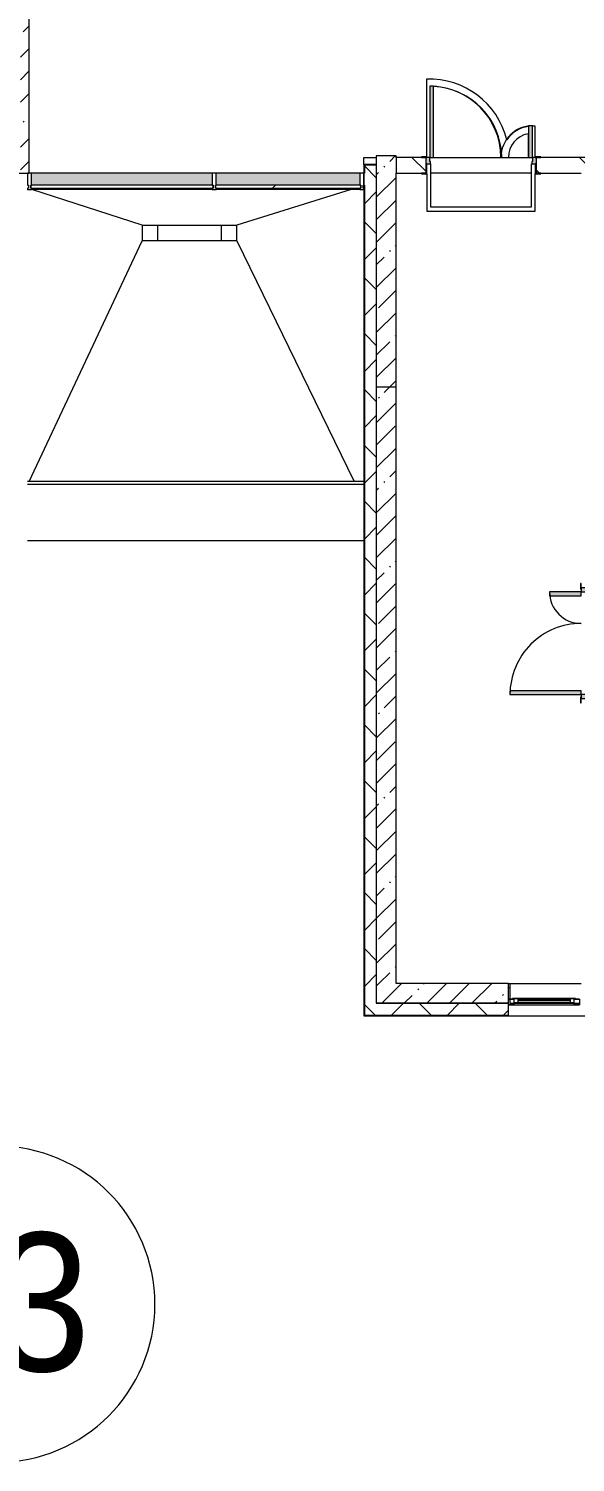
# Model space of a CAD drawing. Header units: millimetres. Extents: x 35146 to 234858, y -8553 to 29000.
# Drawn here: x 190638 to 197551, y -5906 to 12229 of the extents above; entities that cross this region are included whole.
import ezdxf

# ---------------------------------------------------------------- set-up
doc = ezdxf.new("R2010")
doc.units = ezdxf.units.MM
for name, color, linetype, lineweight, true_color in [('A-DOOR-1', 7, 'Continuous', 5, 0xaaaaaa), ('A-DOOR-2', 7, 'Continuous', 5, 0xe2e2e2), ('A-DOOR-FRAM-1', 7, 'Continuous', 5, 0xe2e2e2), ('A-DOOR-FRAM-2', 7, 'Continuous', 5, 0xaaaaaa), ('A-FLOR-1', 7, 'Continuous', 5, 0xaaaaaa), ('A-GLAZ-CWMG-3', 7, 'Continuous', 5, 0x383e42)]:
    doc.layers.add(name, color=color, linetype=linetype, lineweight=lineweight, true_color=true_color)
for name, color, linetype, lineweight in [('A-GENM-2', 7, 'Continuous', 5), ('A-GLAZ-2', 7, 'Continuous', 5), ('A-GLAZ-CURT-1', 7, 'Continuous', 5), ('A-GLAZ-CWMG-2', 7, 'Continuous', 5), ('A-ROOF', 7, 'Continuous', 5), ('A-WALL', 7, 'Continuous', 9), ('A-WALL-4', 7, 'Continuous', 5), ('I-WALL-3', 7, 'Continuous', 5), ('Оси', 7, 'Continuous', 9), ('Оси-1', 7, 'Continuous', 20)]:
    doc.layers.add(name, color=color, linetype=linetype, lineweight=lineweight)
doc.styles.add('Arial_1', font='arial.ttf', dxfattribs={"width": 0.9, "height": 1750})
pattern_1 = [(45, (105674.2, 0), (-353.5534, 353.5534), []), (135, (105674.2, 0), (-353.5534, -353.5534), [])]
pattern_2 = [(45, (105674.2, 0), (-285.1231, 285.1231), []), (45, (105959.3, 0), (-285.1231, 285.1231), [504.031, -100.806, 16.764, -84.042])]

# ---------------------------------------------------------------- blocks, each defined once
blk = doc.blocks.new('120_Окно_СКБ_1Ст - 120_Окно_СКБ_1Ст 900х2500_h_ с форточкой-V100-2_5_2_птичка')
at = {"layer": 'A-GLAZ-2'}
for p, q in [((-450, -127), (-450, -57)), ((-450, -57), (-380, -57)), ((450, -57), (-450, -57)), ((-380, -127), (-450, -127)), ((-450, -127), (-400, -127)), ((-380, -127), (-400, -127)), ((-400, -127), (-400, -137)), ((-400, -137), (400, -137)), ((400, -137), (-400, -137)), ((-380, -57), (-380, -127)), ((380, -87), (-380, -87)), ((-380, -87), (-380, -127)), ((-330, -137), (-330, -87)), ((-330, -107), (330, -107)), ((330, -117), (-330, -117)), ((330, -137), (330, -87)), ((380, -127), (380, -57)), ((380, -57), (450, -57)), ((380, -127), (380, -87)), ((450, -127), (380, -127)), ((400, -127), (380, -127)), ((400, -127), (450, -127)), ((400, -137), (400, -127)), ((450, -57), (450, -127))]:
    blk.add_line(p, q, dxfattribs=at)
blk = doc.blocks.new('110_Дверь_СКБ_2Ст - Д-5_п_ Из игровой в коридор-32215844-2_5_2_птичка')
at = {"layer": 'A-DOOR-2'}
for points in [[(-638, 40), (-588, 40), (-588, 940), (-638, 940)], [(612, 440), (612, 40), (662, 40), (662, 440)]]:
    blk.add_hatch(color=256, dxfattribs=at).paths.add_polyline_path(points)
h = blk.add_hatch(color=256, dxfattribs=at)
h.paths.add_polyline_path([(-688, 40), (-688, -40), (-628, -40), (-628, -10), (-638, -10), (-638, 40)])
h.paths.add_polyline_path([(652, -40), (712, -40), (712, 40), (662, 40), (662, -10), (652, -10)])
at = {"layer": 'A-DOOR-FRAM-1'}
for points in [[(-742, 40), (-672, 40), (-672, 48), (-742, 48)], [(698, 40), (768, 40), (768, 48), (698, 48)], [(-742, -48), (-672, -48), (-672, -40), (-742, -40)], [(698, -48), (768, -48), (768, -40), (698, -40)]]:
    blk.add_hatch(color=256, dxfattribs=at).paths.add_polyline_path(points)
at = {"layer": 'A-DOOR-1'}
for p, q in [((-638, 940), (-638, 40)), ((-588, 940), (-638, 940)), ((-588, 40), (-588, 940)), ((662, 440), (612, 440)), ((612, 440), (612, 40)), ((662, 40), (662, 440)), ((-638, 40), (-588, 40)), ((612, 40), (662, 40))]:
    blk.add_line(p, q, dxfattribs=at)
for centre, radius, start, end in [((-638, 40), 900, 0, 90), ((662, 40), 400, 90, 180)]:
    blk.add_arc(centre, radius, start, end, dxfattribs=at)
at = {"layer": 'A-DOOR-FRAM-2'}
for p, q in [((-672, 48), (-742, 48)), ((-742, 48), (-742, 40)), ((-742, 40), (-672, 40)), ((-638, 40), (-688, 40)), ((-688, 40), (-688, -40)), ((-672, 40), (-672, 48)), ((-638, -10), (-638, 40)), ((662, 40), (662, -10)), ((712, 40), (662, 40)), ((768, 48), (698, 48)), ((698, 48), (698, 40)), ((698, 40), (768, 40)), ((712, -40), (712, 40)), ((768, 40), (768, 48)), ((-672, -40), (-742, -40)), ((-742, -40), (-742, -48)), ((-742, -48), (-672, -48)), ((-688, -40), (-628, -40)), ((-672, -39), (-688, -39)), ((-688, -39), (-688, -40)), ((-688, -40), (-672, -40)), ((-672, -40), (-672, -39)), ((-672, -48), (-672, -40)), ((-628, -10), (-638, -10)), ((-628, -40), (-628, -10)), ((662, -10), (652, -10)), ((652, -10), (652, -40)), ((652, -40), (712, -40)), ((712, -39), (698, -39)), ((698, -39), (698, -40)), ((698, -40), (712, -40)), ((768, -40), (698, -40)), ((698, -40), (698, -48)), ((698, -48), (768, -48)), ((712, -40), (712, -39)), ((768, -48), (768, -40))]:
    blk.add_line(p, q, dxfattribs=at)
blk = doc.blocks.new('110_Дверь_СКБ_2Ст - Д-2а_п_ Из коридора на лестницу-32215207-2_5_2_птичка')
at = {"layer": 'A-DOOR-2'}
for points in [[(-587.5, 100), (-587.5, 1000), (-637.5, 1000), (-637.5, 100)], [(662.5, 100), (662.5, 500), (612.5, 500), (612.5, 100)], [(712.5, -100), (712.5, 20), (697.5, 20), (697.5, -100)]]:
    blk.add_hatch(color=256, dxfattribs=at).paths.add_polyline_path(points)
h = blk.add_hatch(color=256, dxfattribs=at)
h.paths.add_polyline_path([(652.5, 20), (712.5, 20), (712.5, 100), (662.5, 100), (662.5, 50), (652.5, 50)])
h.paths.add_polyline_path([(-687.5, 20), (-627.5, 20), (-627.5, 50), (-637.5, 50), (-637.5, 100), (-687.5, 100)])
at = {"layer": 'A-DOOR-FRAM-1'}
for points in [[(-672.5, 100), (-672.5, 108), (-742.5, 108), (-742.5, 100)], [(-672.5, -100), (-672.5, 20), (-687.5, 20), (-687.5, -100)], [(767.5, 100), (767.5, 108), (697.5, 108), (697.5, 100)], [(-672.5, -108), (-672.5, -100), (-742.5, -100), (-742.5, -108)], [(767.5, -108), (767.5, -100), (697.5, -100), (697.5, -108)]]:
    blk.add_hatch(color=256, dxfattribs=at).paths.add_polyline_path(points)
at = {"layer": 'A-DOOR-1'}
for p, q in [((-637.5, 1000), (-637.5, 100)), ((-587.5, 1000), (-637.5, 1000)), ((-587.5, 100), (-587.5, 1000)), ((662.5, 500), (612.5, 500)), ((612.5, 500), (612.5, 100)), ((662.5, 100), (662.5, 500)), ((-637.5, 100), (-587.5, 100)), ((612.5, 100), (662.5, 100))]:
    blk.add_line(p, q, dxfattribs=at)
for centre, radius, start, end in [((-637.5, 100), 900, 0, 90), ((662.5, 100), 400, 90, 180)]:
    blk.add_arc(centre, radius, start, end, dxfattribs=at)
at = {"layer": 'A-DOOR-FRAM-2'}
for p, q in [((-672.5, 108), (-742.5, 108)), ((-742.5, 108), (-742.5, 100)), ((-742.5, 100), (-672.5, 100)), ((-637.5, 100), (-687.5, 100)), ((-687.5, 100), (-687.5, 20)), ((-687.5, 20), (-627.5, 20)), ((-672.5, 20), (-687.5, 20)), ((-687.5, 20), (-687.5, -100)), ((-672.5, 100), (-672.5, 108)), ((-672.5, -100), (-672.5, 20)), ((-637.5, 50), (-637.5, 100)), ((-627.5, 50), (-637.5, 50)), ((-627.5, 20), (-627.5, 50)), ((662.5, 50), (652.5, 50)), ((652.5, 50), (652.5, 20)), ((652.5, 20), (712.5, 20)), ((662.5, 100), (662.5, 50)), ((712.5, 100), (662.5, 100)), ((767.5, 108), (697.5, 108)), ((697.5, 108), (697.5, 100)), ((697.5, 100), (767.5, 100)), ((712.5, 20), (697.5, 20)), ((697.5, 20), (697.5, -100)), ((712.5, 20), (712.5, 100)), ((712.5, -100), (712.5, 20)), ((767.5, 100), (767.5, 108)), ((-672.5, -100), (-742.5, -100)), ((-742.5, -100), (-742.5, -108)), ((-742.5, -108), (-672.5, -108)), ((-687.5, -100), (-672.5, -100)), ((-672.5, -108), (-672.5, -100)), ((697.5, -100), (712.5, -100)), ((767.5, -100), (697.5, -100)), ((697.5, -100), (697.5, -108)), ((697.5, -108), (767.5, -108)), ((767.5, -108), (767.5, -100))]:
    blk.add_line(p, q, dxfattribs=at)
blk = doc.blocks.new('Системная панель - Стекло - 40мм-23946635-2_5_2_птичка')
at = {"layer": 'A-GLAZ-CURT-1'}
h = blk.add_hatch(dxfattribs=at)
h.set_pattern_fill('FP_153', color=256, style=0, pattern_type=2)
h.set_pattern_definition([(45, (-86642.5, -9710), (-1414.214, 1414.214), [1000, -3000]), (45, (-87642.5, -10210), (-1414.214, 1414.214), [3000, -1000]), (45, (-85642.5, -10710), (-1414.214, 1414.214), [1000, -3000])])
h.paths.add_polyline_path([(-99, 0), (1153, 0), (1153, 40), (-1153, 40), (-1153, 0), (-1026, 0)])
for p, q in [((1153, 40), (-1153, 40)), ((-1153, 40), (-1153, 0)), ((-1153, 0), (1153, 0)), ((1153, 0), (1153, 40))]:
    blk.add_line(p, q, dxfattribs=at)
blk = doc.blocks.new('Системная панель - Стекло - 40мм-23946636-2_5_2_птичка')
at = {"layer": 'A-GLAZ-CURT-1'}
h = blk.add_hatch(dxfattribs=at)
h.set_pattern_fill('FP_154', color=256, style=0, pattern_type=2)
h.set_pattern_definition([(45, (-88744.2, -9710), (-1414.214, 1414.214), [1000, -3000]), (45, (-89744.2, -10210), (-1414.214, 1414.214), [3000, -1000]), (45, (-87744.2, -10710), (-1414.214, 1414.214), [1000, -3000])])
h.paths.add_polyline_path([(-346, 0), (919, 0), (919, 40), (-919, 40), (-919, 0), (-809, 0)])
for p, q in [((919, 40), (-919, 40)), ((-919, 40), (-919, 0)), ((-919, 0), (919, 0)), ((919, 0), (919, 40))]:
    blk.add_line(p, q, dxfattribs=at)
blk = doc.blocks.new('Прямоугольный импост - Импост структурный с накладкой - 190мм-23186047-2_5_2_птичка')
at = {"layer": 'A-GLAZ-CWMG-3'}
for points in [[(87285, 10250), (87285, 10400), (85000, 10400), (85000, 10250), (86971, 10250)], [(87285, 10193), (87285, 10210), (85000, 10210), (85000, 10193), (86971, 10193)]]:
    blk.add_hatch(color=256, dxfattribs=at).paths.add_polyline_path(points)
at = {"layer": 'A-GLAZ-CWMG-2'}
for p, q in [((87285, 10400), (85000, 10400)), ((87285, 10193), (85000, 10193))]:
    blk.add_line(p, q, dxfattribs=at)
blk = doc.blocks.new('Прямоугольный импост - Импост структурный с накладкой - 190мм-23186048-2_5_2_птичка')
at = {"layer": 'A-GLAZ-CWMG-3'}
for points in [[(88000, 10250), (88000, 10400), (87335, 10400), (87335, 10250), (87899, 10250)], [(87335, 10193), (88000, 10193), (88000, 10210), (87335, 10210)]]:
    blk.add_hatch(color=256, dxfattribs=at).paths.add_polyline_path(points)
at = {"layer": 'A-GLAZ-CWMG-2'}
for p, q in [((88000, 10400), (87335, 10400)), ((88000, 10193), (87335, 10193))]:
    blk.add_line(p, q, dxfattribs=at)
blk = doc.blocks.new('Прямоугольный импост - Импост структурный с накладкой - 190мм-23186049-2_5_2_птичка')
at = {"layer": 'A-GLAZ-CWMG-3'}
for points in [[(89154, 10250), (89154, 10400), (88000, 10400), (88000, 10250), (88826, 10250)], [(88000, 10193), (89154, 10193), (89154, 10210), (88000, 10210)]]:
    blk.add_hatch(color=256, dxfattribs=at).paths.add_polyline_path(points)
at = {"layer": 'A-GLAZ-CWMG-2'}
for p, q in [((89154, 10400), (88000, 10400)), ((89154, 10193), (88000, 10193))]:
    blk.add_line(p, q, dxfattribs=at)
blk = doc.blocks.new('Прямоугольный импост - Импост структурный с накладкой - 190мм-23946639-2_5_2_птичка')
at = {"layer": 'A-GLAZ-CWMG-2'}
for p, q in [((-50, 0), (-50, 17)), ((-50, 17), (0, 17)), ((-40, 0), (-50, 0)), ((-40, -40), (-40, 0)), ((0, 0), (-10, 0)), ((-10, 0), (-10, -40)), ((0, 17), (0, 0)), ((-50, -190), (-50, -40)), ((-50, -40), (-40, -40)), ((-10, -40), (0, -40)), ((0, -40), (0, -190)), ((0, -190), (-50, -190))]:
    blk.add_line(p, q, dxfattribs=at)
blk = doc.blocks.new('Прямоугольный импост - Импост структурный с накладкой - 190мм-23946641-2_5_2_птичка')
at = {"layer": 'A-GLAZ-CWMG-2'}
for p, q in [((0, 17), (-50, 17)), ((-50, 17), (-50, 0)), ((-50, 0), (-40, 0)), ((-40, 0), (-40, -40)), ((-10, -40), (-10, 0)), ((-10, 0), (0, 0)), ((0, 0), (0, 17)), ((-40, -40), (-50, -40)), ((-50, -40), (-50, -190)), ((0, -40), (-10, -40)), ((0, -190), (0, -40)), ((-50, -190), (0, -190))]:
    blk.add_line(p, q, dxfattribs=at)
blk = doc.blocks.new('Прямоугольный импост - Импост структурный с накладкой - 190мм-23946633-2_5_2_птичка')
at = {"layer": 'A-GLAZ-CWMG-2'}
for p, q in [((-25, 0), (-25, 17)), ((-25, 17), (25, 17)), ((-15, 0), (-25, 0)), ((-15, -40), (-15, 0)), ((25, 0), (15, 0)), ((15, 0), (15, -40)), ((25, 17), (25, 0)), ((-25, -190), (-25, -40)), ((-25, -40), (-15, -40)), ((15, -40), (25, -40)), ((25, -40), (25, -190)), ((25, -190), (-25, -190))]:
    blk.add_line(p, q, dxfattribs=at)
blk = doc.blocks.new('парапет9 - парапет-22867712-2_5_2_птичка')
at = {"layer": 'A-GENM-2'}
for p, q in [((89202, 8002), (84950, 8002)), ((89202, 7964), (84950, 7964)), ((84950, 7255), (89202, 7255))]:
    blk.add_line(p, q, dxfattribs=at)
blk = doc.blocks.new('Ось сетки - D8-29747960-2_5_2_птичка')
at = {"layer": 'Оси-1'}
for start, end in [(360, 180), (180, 360)]:
    blk.add_arc((0, 0), 4, start, end, dxfattribs=at)

msp = doc.modelspace()

# ---------------------------------------------------------------- hatches: boundary and pattern name
at = {"layer": 'A-WALL-4'}
h = msp.add_hatch(dxfattribs=at)
h.set_pattern_fill('FP_88', color=256, style=0, pattern_type=2)
h.set_pattern_definition(pattern_1)
h.paths.add_polyline_path([(194884.2, -100), (195034.2, -100), (195034.2, 10502), (194884.2, 10502), (194884.2, 1965.8)])
h = msp.add_hatch(dxfattribs=at)
h.set_pattern_fill('FP_88', color=256, style=0, pattern_type=2)
h.set_pattern_definition(pattern_1)
h.paths.add_polyline_path([(227891.1, -250), (228504.2, -250), (228504.2, -100), (227704.2, -100), (227704.2, -250)])
h.paths.add_polyline_path([(226036.1, -250), (226804.2, -250), (226804.2, -100), (225904.2, -100), (225904.2, -250)])
h.paths.add_polyline_path([(230673.7, -250), (230754.2, -250), (230754.2, -100), (229404.2, -100), (229404.2, -250), (229746.2, -250)])
h.paths.add_polyline_path([(218204.2, -250), (219354.2, -250), (219354.2, -100), (218204.2, -100)])
h.paths.add_polyline_path([(213050.8, -250), (213704.2, -250), (213704.2, -100), (212804.2, -100), (212804.2, -250)])
h.paths.add_polyline_path([(214604.2, -250), (215904.2, -250), (215904.2, -100), (214604.2, -100)])
h.paths.add_polyline_path([(220254.2, -250), (221304.2, -250), (221304.2, -100), (220254.2, -100)])
h.paths.add_polyline_path([(225004.2, -250), (225004.2, -100), (223604.2, -100), (223604.2, -250), (224644.8, -250)])
h.paths.add_polyline_path([(207485.7, -250), (208554.2, -250), (208554.2, -100), (206504.2, -100), (206504.2, -250), (207404.2, -250)])
h.paths.add_polyline_path([(209454.2, -250), (210504.2, -250), (210504.2, -100), (209454.2, -100)])
h.paths.add_polyline_path([(204704.2, -250), (205604.2, -250), (205604.2, -100), (201354.2, -100), (201354.2, -250), (204703.1, -250)])
h.paths.add_polyline_path([(199304.2, -250), (200454.2, -250), (200454.2, -100), (199304.2, -100)])
h.paths.add_polyline_path([(194884.2, -250), (196704.2, -250), (196704.2, -100), (194884.2, -100)])
h.paths.add_polyline_path([(197746.7, -250), (198404.2, -250), (198404.2, -100), (197604.2, -100), (197604.2, -250)])
at = {"layer": 'I-WALL-3'}
h = msp.add_hatch(dxfattribs=at)
h.set_pattern_fill('FP_96', color=256, style=0, pattern_type=2)
h.set_pattern_definition(pattern_2)
h.paths.add_polyline_path([(190534.2, 10400), (190644.2, 10400), (190644.2, 16300), (190534.2, 16300), (190534.2, 10642.6)])
h = msp.add_hatch(dxfattribs=at)
h.set_pattern_fill('FP_96', color=256, style=0, pattern_type=2)
h.set_pattern_definition(pattern_2)
h.paths.add_polyline_path([(195284.2, 7700), (195284.2, 10620), (195034.2, 10620), (195034.2, 7700)])
h = msp.add_hatch(dxfattribs=at)
h.set_pattern_fill('FP_99', color=256, style=0, pattern_type=2)
h.set_pattern_definition([(135, (105674.2, 0), (-353.5534, -353.5534), [])])
h.paths.add_polyline_path([(195284.2, 10400), (195659.2, 10400), (195659.2, 10600), (195284.2, 10600)])
h.paths.add_polyline_path([(199884.2, 10400), (199884.2, 10600), (199134.2, 10600), (199138, 10400), (199164.2, 10400)])
h.paths.add_polyline_path([(198154.2, 10400), (198184.2, 10400), (198184.2, 10600), (197059.2, 10600), (197059.2, 10400), (198084.2, 10400)])
h = msp.add_hatch(dxfattribs=at)
h.set_pattern_fill('FP_96', color=256, style=0, pattern_type=2)
h.set_pattern_definition(pattern_2)
h.paths.add_polyline_path([(195034.2, 150), (195284.2, 150), (195284.2, 7700), (195034.2, 7700), (195034.2, 1965.8)])
h = msp.add_hatch(dxfattribs=at)
h.set_pattern_fill('FP_96', color=256, style=0, pattern_type=2)
h.set_pattern_definition(pattern_2)
h.paths.add_polyline_path([(196704.2, -100), (196704.2, 150), (195034.2, 150), (195034.2, -100), (195427.9, -100)])

# ---------------------------------------------------------------- linework, layer by layer
at = {"layer": 'A-FLOR-1'}
for p, q in [((195668.7, 11588.1), (195668.7, 10608)), ((196952.7, 10899.7), (196952.7, 10600)), ((197042.7, 10600), (197042.7, 10993.6)), ((194877.7, 10508.5), (194877.7, 10600)), ((194877.7, 10600), (195034.2, 10600)), ((195724.2, 9970), (195724.2, 10520)), ((195759.2, 10600), (196952.7, 10600)), ((196952.7, 10600), (196959.2, 10600)), ((196994.2, 10520), (196994.2, 9970)), ((195674.2, 10392), (195674.2, 9920)), ((197044.2, 9920), (197044.2, 10392)), ((195674.2, 9920), (197044.2, 9920)), ((196994.2, 9970), (195724.2, 9970)), ((196704.2, 150), (196725.2, 150))]:
    msp.add_line(p, q, dxfattribs=at)
for centre, radius, start, end in [((195711.2, 10589), 1000, 13.54971, 92.43764), ((195711.2, 10589), 910, 0.6926, 86.97623), ((197009.2, 10600), 395, 97.29578, 145.57769), ((197009.2, 10600), 305, 100.66451, 180), ((197009.2, 10600), 395, 85.12655, 90.00042)]:
    msp.add_arc(centre, radius, start, end, dxfattribs=at)
at = {"layer": 'A-ROOF'}
for p, q in [((192071.7, 9745), (190677.1, 10193)), ((194718, 10193), (193271.7, 9745)), ((194876.2, 10242), (194867.7, 10239.4)), ((192071.7, 9745), (192071.7, 9545)), ((192071.7, 9745), (193271.7, 9745)), ((192271.7, 9545), (192271.7, 9745)), ((193071.7, 9745), (193071.7, 9545)), ((193271.7, 9545), (193271.7, 9745)), ((190642.4, 6500.9), (192071.7, 9545)), ((193271.7, 9545), (192071.7, 9545)), ((193271.7, 9545), (194754, 6500.9))]:
    msp.add_line(p, q, dxfattribs=at)
at = {"layer": 'A-WALL'}
for p, q in [((195284.2, 10600), (195284.2, 10400)), ((194876.2, 10400), (194884.2, 10400)), ((195034.2, 10505), (194881.2, 10505)), ((194881.2, 10505), (194881.2, 10400)), ((194884.2, 10502), (194884.2, 10400)), ((195034.2, 10502), (194884.2, 10502)), ((194876.2, 10250), (194884.2, 10250)), ((194876.2, 10247), (194881.2, 10247)), ((194881.2, 10247), (194881.2, -253)), ((194884.2, 10250), (194884.2, -250)), ((194881.2, -253), (196704.2, -253)), ((194884.2, -250), (196704.2, -250))]:
    msp.add_line(p, q, dxfattribs=at)
at = {"layer": 'A-WALL-4'}
for p, q in [((195034.2, 10510), (194876.2, 10510)), ((194876.2, 10510), (194876.2, -258)), ((194876.2, 10242), (194867.7, 10242)), ((196704.2, 100), (196724.2, 100)), ((196704.2, -100), (195034.2, -100)), ((196704.2, -258), (196704.2, -100)), ((196724.2, -100), (196724.2, -100)), ((196724.2, -100), (197604.2, -100)), ((194876.2, -258), (198404.2, -258))]:
    msp.add_line(p, q, dxfattribs=at)
at = {"layer": 'I-WALL-3'}
for p, q in [((190644.2, 10400), (190644.2, 13400)), ((195284.2, 10620), (195034.2, 10620)), ((195034.2, 10620), (195034.2, -100)), ((195284.2, 10600), (195284.2, 10620)), ((195604.2, 10600), (195284.2, 10600)), ((198154.2, 10600), (197114.2, 10600)), ((190424.2, 10400), (190644.2, 10400)), ((195284.2, 10400), (195604.2, 10400)), ((195284.2, 150), (195284.2, 10400)), ((196994.2, 10400), (195724.2, 10400)), ((197114.2, 10400), (197624.2, 10400)), ((195034.2, 7700), (195284.2, 7700)), ((196704.2, 150), (195284.2, 150)), ((196704.2, -100), (196704.2, 150)), ((196724.2, 150), (197624.2, 150)), ((196724.2, 150), (196724.2, -100)), ((195034.2, -100), (196704.2, -100))]:
    msp.add_line(p, q, dxfattribs=at)

# ---------------------------------------------------------------- block references
at = {"layer": 'A-DOOR-1'}
msp.add_blockref('110_Дверь_СКБ_2Ст - Д-2а_п_ Из коридора на лестницу-32215207-2_5_2_птичка', (196346.7, 10500), dxfattribs=at)
at = {"layer": 'A-DOOR-1', "rotation": 89.99999999999991}
msp.add_blockref('110_Дверь_СКБ_2Ст - Д-5_п_ Из игровой в коридор-32215844-2_5_2_птичка', (197664.2, 4442.5), dxfattribs=at)
at = {"layer": 'A-GENM-2'}
msp.add_blockref('парапет9 - парапет-22867712-2_5_2_птичка', (105674.2, -1500), dxfattribs=at)
at = {"layer": 'A-GLAZ-2', "rotation": 180}
msp.add_blockref('120_Окно_СКБ_1Ст - 120_Окно_СКБ_1Ст 900х2500_h_ с форточкой-V100-2_5_2_птичка', (197154.2, -175), dxfattribs=at)
at = {"layer": 'A-GLAZ-CURT-1'}
for name, p in [('Системная панель - Стекло - 40мм-23946635-2_5_2_птичка', (191816.7, 10210)), ('Системная панель - Стекло - 40мм-23946636-2_5_2_птичка', (193918.4, 10210))]:
    msp.add_blockref(name, p, dxfattribs=at)
at = {"layer": 'A-GLAZ-CWMG-2', "rotation": 180}
msp.add_blockref('Прямоугольный импост - Импост структурный с накладкой - 190мм-23946641-2_5_2_птичка', (190624.2, 10210), dxfattribs=at)
at = {"layer": 'A-GLAZ-CWMG-2'}
for name in ['Прямоугольный импост - Импост структурный с накладкой - 190мм-23186047-2_5_2_птичка', 'Прямоугольный импост - Импост структурный с накладкой - 190мм-23186048-2_5_2_птичка', 'Прямоугольный импост - Импост структурный с накладкой - 190мм-23186049-2_5_2_птичка']:
    msp.add_blockref(name, (105674.2, 0), dxfattribs=at)
at = {"layer": 'A-GLAZ-CWMG-2', "extrusion": (0, 0, -1), "rotation": 180}
for name, p in [('Прямоугольный импост - Импост структурный с накладкой - 190мм-23946633-2_5_2_птичка', (-192984.2, 10210)), ('Прямоугольный импост - Импост структурный с накладкой - 190мм-23946639-2_5_2_птичка', (-194877.7, 10210))]:
    msp.add_blockref(name, p, dxfattribs=at)
at = {"layer": 'Оси-1', "xscale": 499.9999999999995, "yscale": 499.9999999999995, "zscale": 499.9999999999995}
msp.add_blockref('Ось сетки - D8-29747960-2_5_2_птичка', (190234.2, -3906.3), dxfattribs=at)

# ---------------------------------------------------------------- texts
at = {"layer": 'Оси', "insert": (188971.1, -3003), "char_height": 1750, "width": 3030.379, "attachment_point": 1, "style": 'Arial_1'}
msp.add_mtext('23', dxfattribs=at)

doc.saveas('drawing.dxf')
